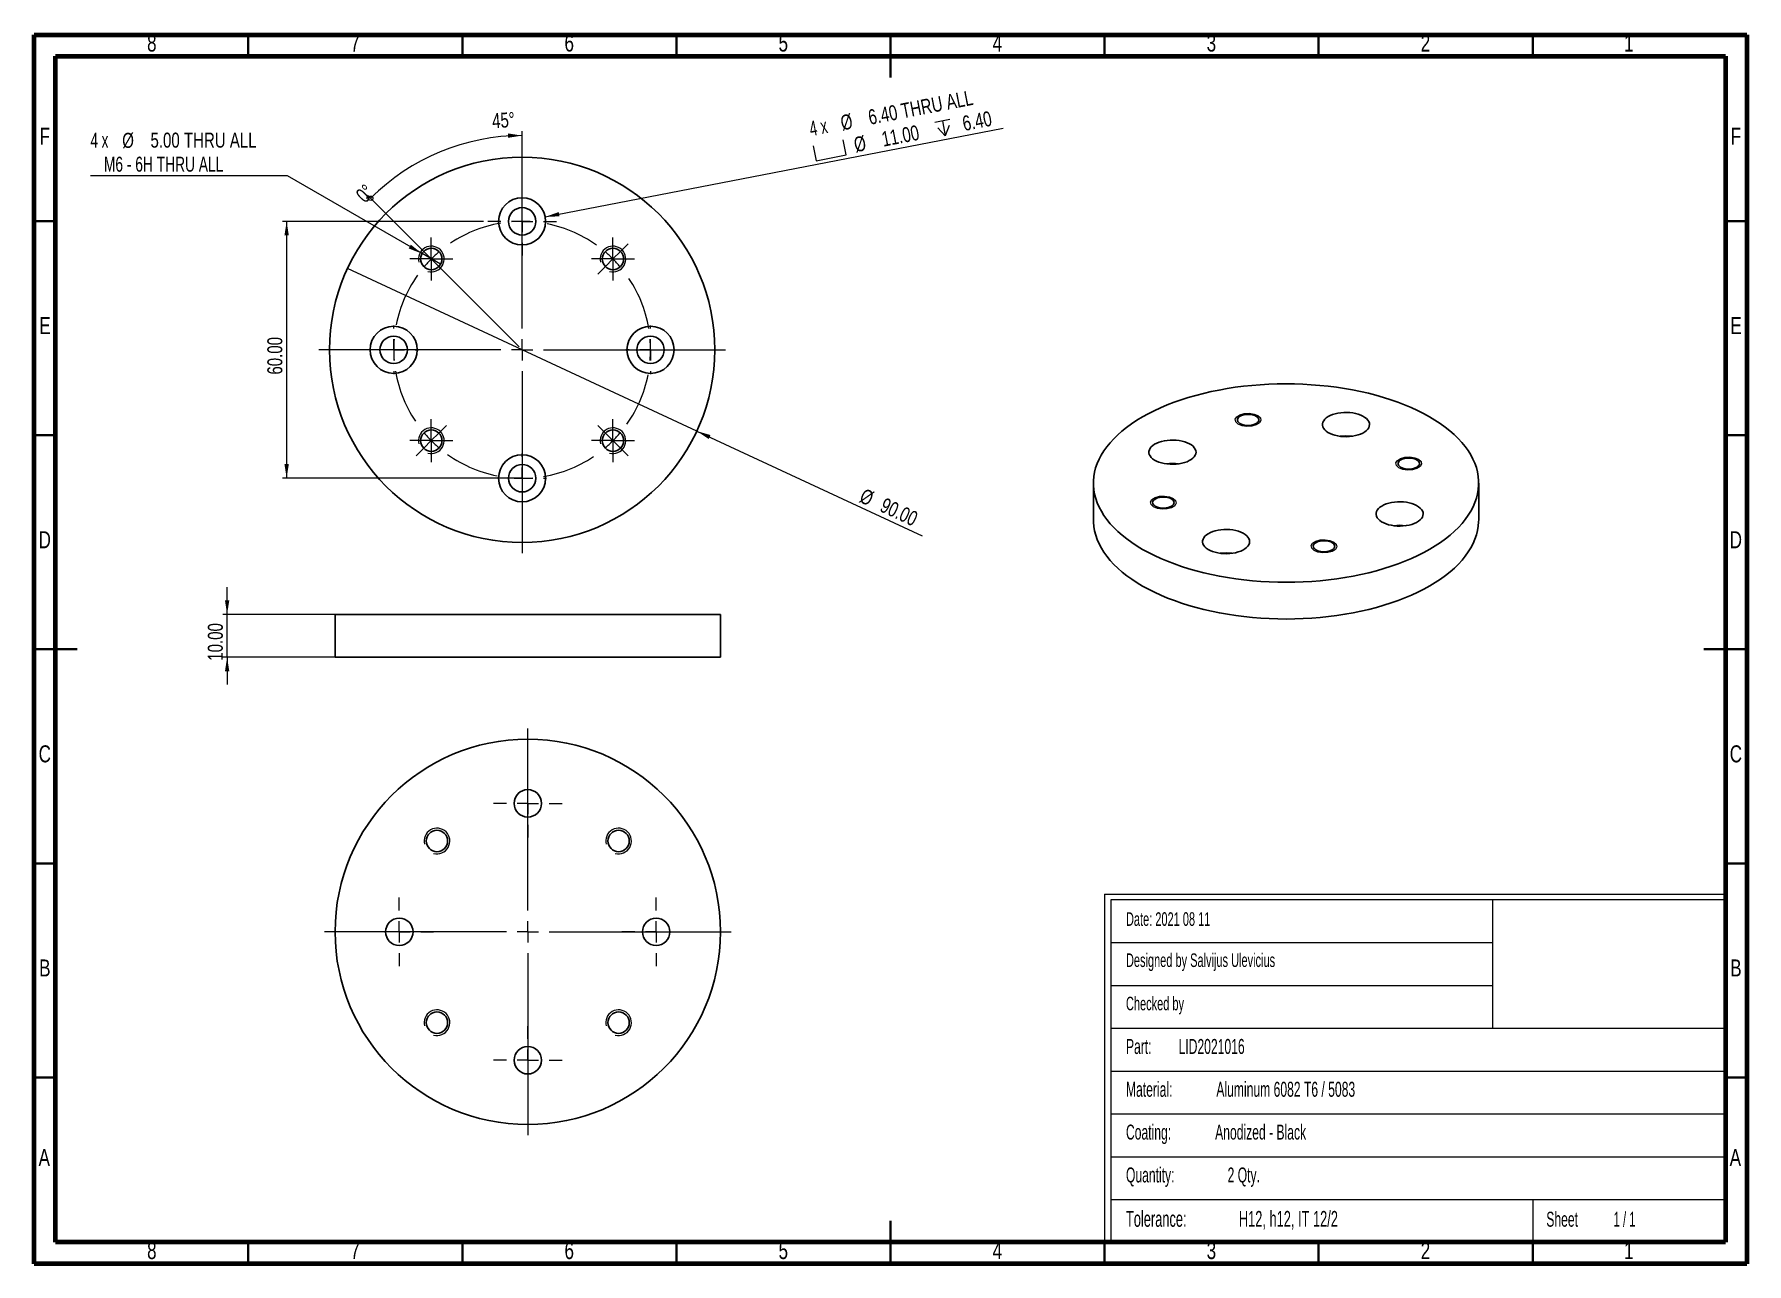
# Model space of a CAD drawing. Header units: millimetres. Extents: x 15 to 415, y 5 to 292.
import ezdxf

# ---------------------------------------------------------------- set-up
doc = ezdxf.new("R2010")
doc.units = ezdxf.units.MM
doc.linetypes.add('CENTERX2', pattern=[20.32, 12.7, -2.54, 2.54, -2.54])
doc.styles.add('SLDTEXTSTYLE0', font='TXT', dxfattribs={"width": 0.605})
doc.styles.add('SLDTEXTSTYLE1', font='TXT', dxfattribs={"width": 0.563})
doc.styles.add('SLDTEXTSTYLE2', font='TXT', dxfattribs={"width": 0.75})
doc.styles.add('SLDTEXTSTYLE3', font='TXT', dxfattribs={"width": 0.666667})
doc.styles.add('SLDTEXTSTYLE4', font='TXT', dxfattribs={"width": 0.6875})
doc.dimstyles.new('SLDDIMSTYLE0', dxfattribs={"dimtxt": 3.5, "dimasz": 3.302, "dimexe": 0, "dimexo": 0.0625, "dimgap": 0.875, "dimtad": 1, "dimrnd": 1e-09, "dimzin": 4, "dimdsep": 46, "dimtxsty": 'SLDTEXTSTYLE2', "dimsah": 1, "dimcen": 0, "dimadec": 0, "dimazin": 1, "dimtfac": 1, "dimtofl": 0, "dimtmove": 0, "dimatfit": 3, "dimfxl": 0, "dimfrac": 2, "dimtolj": 1, "dimtzin": 12, "dimarcsym": 0})
doc.dimstyles.new('SLDDIMSTYLE1', dxfattribs={"dimtxt": 3.5, "dimasz": 3.302, "dimexe": 0, "dimexo": 0.0625, "dimgap": 0.875, "dimtad": 1, "dimrnd": 1e-09, "dimzin": 4, "dimdsep": 46, "dimtxsty": 'SLDTEXTSTYLE2', "dimblk1": 'NONE', "dimsah": 1, "dimcen": 0, "dimadec": 0, "dimazin": 1, "dimtfac": 1, "dimtmove": 0, "dimatfit": 3, "dimldrblk": 'NONE', "dimfxl": 0, "dimfrac": 2, "dimtolj": 1, "dimtzin": 12, "dimarcsym": 0})
doc.dimstyles.new('SLDDIMSTYLE2', dxfattribs={"dimtxt": 3.5, "dimasz": 3.302, "dimexe": 0, "dimexo": 0.0625, "dimgap": 0.875, "dimtad": 1, "dimrnd": 1e-09, "dimzin": 4, "dimdsep": 46, "dimtxsty": 'SLDTEXTSTYLE2', "dimsah": 1, "dimcen": 0.09, "dimadec": 0, "dimazin": 1, "dimtfac": 1, "dimtofl": 0, "dimtmove": 0, "dimatfit": 3, "dimfxl": 0, "dimfrac": 2, "dimtolj": 1, "dimtzin": 12, "dimarcsym": 0})
doc.dimstyles.new('SLDDIMSTYLE3', dxfattribs={"dimtxt": 3.5, "dimasz": 3.302, "dimexe": 0, "dimexo": 0.0625, "dimgap": 0.875, "dimtad": 0, "dimtih": 1, "dimtoh": 1, "dimrnd": 1e-09, "dimzin": 4, "dimdsep": 46, "dimtxsty": 'SLDTEXTSTYLE2', "dimblk1": 'NONE', "dimsah": 1, "dimcen": 0, "dimadec": 0, "dimazin": 1, "dimtfac": 1, "dimtmove": 0, "dimatfit": 3, "dimldrblk": 'NONE', "dimfxl": 0, "dimfrac": 2, "dimtolj": 1, "dimtzin": 12, "dimarcsym": 0})
doc.dimstyles.new('SLDDIMSTYLE4', dxfattribs={"dimtxt": 3.5, "dimasz": 3.302, "dimexe": 0, "dimexo": 0.0625, "dimgap": 0.875, "dimtad": 1, "dimrnd": 1e-09, "dimzin": 4, "dimdsep": 46, "dimtxsty": 'SLDTEXTSTYLE2', "dimsah": 1, "dimcen": 0.09, "dimadec": 0, "dimazin": 1, "dimtfac": 1, "dimtmove": 0, "dimatfit": 0, "dimfxl": 0, "dimfrac": 2, "dimtolj": 1, "dimtzin": 12, "dimarcsym": 0})

# ---------------------------------------------------------------- blocks, each defined once
blk = doc.blocks.new('SW_NOTE_0')
at = {"color": 0, "linetype": 'Continuous', "lineweight": 0, "attachment_point": 1, "style": 'SLDTEXTSTYLE0'}
for s, insert, char_height in [('Tolerance:', (0, 4.77), 3.704), ('H12, h12, IT 12/2', (26.36, 4.77), 3.7042)]:
    blk.add_mtext(s, dxfattribs=dict(at, insert=insert, char_height=char_height))
blk = doc.blocks.new('SW_NOTE_0_1')
at = {"color": 0, "linetype": 'Continuous', "lineweight": 0, "char_height": 3.5, "attachment_point": 1}
for s, insert, style in [('Sheet', (0, 4.51), 'SLDTEXTSTYLE0'), ('1 / 1', (15.72, 4.51), 'SLDTEXTSTYLE1')]:
    blk.add_mtext(s, dxfattribs=dict(at, insert=insert, style=style))
blk = doc.blocks.new('SW_NOTE_0_2')
at = {"color": 0, "linetype": 'Continuous', "lineweight": 0, "char_height": 3.5, "attachment_point": 1, "style": 'SLDTEXTSTYLE0'}
for s, insert in [('Quantity:', (0, 4.51)), ('2 Qty.', (23.74, 4.51))]:
    blk.add_mtext(s, dxfattribs=dict(at, insert=insert))
blk = doc.blocks.new('SW_NOTE_0_3')
at = {"color": 0, "linetype": 'Continuous', "lineweight": 0, "char_height": 3.5, "attachment_point": 1, "style": 'SLDTEXTSTYLE0'}
for s, insert in [('Coating:', (0, 4.51)), ('Anodized - Black', (20.83, 4.51))]:
    blk.add_mtext(s, dxfattribs=dict(at, insert=insert))
blk = doc.blocks.new('SW_NOTE_0_4')
at = {"color": 0, "linetype": 'Continuous', "lineweight": 0, "char_height": 3.5, "attachment_point": 1, "style": 'SLDTEXTSTYLE0'}
for s, insert in [('Material:', (0, 4.51)), ('Aluminum 6082 T6 / 5083', (21.11, 4.51))]:
    blk.add_mtext(s, dxfattribs=dict(at, insert=insert))
blk = doc.blocks.new('SW_NOTE_0_5')
at = {"color": 0, "linetype": 'Continuous', "lineweight": 0, "char_height": 3.5, "attachment_point": 1, "style": 'SLDTEXTSTYLE0'}
for s, insert in [('Part:', (0, 4.51)), ('LID2021016', (12.29, 4.51))]:
    blk.add_mtext(s, dxfattribs=dict(at, insert=insert))
blk = doc.blocks.new('_Origin')
at = {"color": 0, "linetype": 'ByBlock', "lineweight": -2}
blk.add_line((0, 0), (-1, 0), dxfattribs=at)
blk.add_circle((0, 0), 0.5, dxfattribs=at)
blk = doc.blocks.new('SW_ANGORDINATE_DIMENSION_0')
at = {"color": 0, "linetype": 'Continuous', "lineweight": 0}
blk.add_line((35.26, -32.66), (-0.13, 2.73), dxfattribs=at)
at = {"color": 0, "linetype": 'Continuous', "lineweight": 18, "xscale": 1.016, "yscale": 1.016}
blk.add_blockref('_Origin', (0.59, 2.01), dxfattribs=at)
at = {"color": 0, "linetype": 'Continuous', "lineweight": 18, "insert": (-3.19, 3.19), "char_height": 3.5, "attachment_point": 1, "rotation": 45, "style": 'SLDTEXTSTYLE2'}
blk.add_mtext('0°', dxfattribs=at)
blk = doc.blocks.new('SW_ANGORDINATE_DIMENSION_1')
at = {"color": 0, "linetype": 'Continuous', "lineweight": 0}
blk.add_line((6.84, -19.7), (6.84, 0.34), dxfattribs=at)
at = {"color": 0, "linetype": 'Continuous', "lineweight": 18}
blk.add_arc((6.84, -50.7), 50.03, 90, 135, dxfattribs=at)
blk.add_solid([(6.84, -0.68), (3.54, -0.17), (3.54, -1.19)], dxfattribs=at)
at = {"color": 0, "linetype": 'Continuous', "lineweight": 18, "insert": (-0.29, 4.5), "char_height": 3.5, "attachment_point": 1, "rotation": 3.7415, "style": 'SLDTEXTSTYLE2'}
blk.add_mtext('45°', dxfattribs=at)
blk = doc.blocks.new('SW_SYMBOL_HOLE_SPOT')
at = {"color": 0, "linetype": 'Continuous', "lineweight": 18}
for p, q in [((0, 875), (0, 75)), ((0, 75), (1600, 75)), ((1600, 75), (1600, 875))]:
    blk.add_line(p, q, dxfattribs=at)
blk = doc.blocks.new('SW_SYMBOL_HOLE_DEPTH')
at = {"color": 0, "linetype": 'Continuous', "lineweight": 18}
for p, q in [((0, 875), (800, 875)), ((100, 555), (400, 75)), ((400, 875), (400, 75)), ((700, 555), (400, 75))]:
    blk.add_line(p, q, dxfattribs=at)
blk = doc.blocks.new('_D')
at = {"color": 7, "linetype": 'Continuous', "lineweight": 0}
blk.add_line((134.35, 249.47), (241.34, 270.21), dxfattribs=at)
at = {"color": 7, "linetype": 'Continuous', "lineweight": 18}
blk.add_solid([(134.35, 249.47), (137.69, 249.6), (137.5, 250.6)], dxfattribs=at)
at = {"color": 7, "linetype": 'Continuous', "lineweight": 18, "xscale": 0.004470703125, "yscale": 0.004470703125, "zscale": 0.004470703125, "rotation": 10.97056870725581}
for name, p in [('SW_SYMBOL_HOLE_DEPTH', (226.11, 267.75)), ('SW_SYMBOL_HOLE_SPOT', (197.69, 262.24))]:
    blk.add_blockref(name, p, dxfattribs=at)
at = {"color": 7, "linetype": 'Continuous', "lineweight": 18, "char_height": 3.5, "attachment_point": 1, "rotation": 10.9706}
for s, insert, style in [('6.40 THRU ALL', (209.52, 274.4), 'SLDTEXTSTYLE2'), ('%%c', (203.06, 273.09), 'SLDTEXTSTYLE2'), ('6.40', (231.53, 272.95), 'SLDTEXTSTYLE2'), ('4 x', (195.77, 271.73), 'SLDTEXTSTYLE3'), ('%%c', (206.19, 267.99), 'SLDTEXTSTYLE2'), ('11.00', (212.66, 269.29), 'SLDTEXTSTYLE2')]:
    blk.add_mtext(s, dxfattribs=dict(at, insert=insert, style=style))
blk = doc.blocks.new('_D_1')
at = {"color": 7, "linetype": 'Continuous', "lineweight": 0}
for q in [(88.15, 237.41), (222.38, 174.97)]:
    blk.add_line((169.75, 199.45), q, dxfattribs=at)
at = {"color": 7, "linetype": 'Continuous', "lineweight": 18}
blk.add_solid([(169.75, 199.45), (172.53, 197.59), (172.96, 198.52)], dxfattribs=at)
at = {"color": 7, "linetype": 'Continuous', "lineweight": 18, "char_height": 3.5, "attachment_point": 1, "rotation": 335.0525, "style": 'SLDTEXTSTYLE2'}
for s, insert in [('%%c', (208.95, 186.19)), ('90.00', (213.76, 184.01))]:
    blk.add_mtext(s, dxfattribs=dict(at, insert=insert))
blk = doc.blocks.new('_None')
blk = doc.blocks.new('_D_2')
at = {"color": 7, "linetype": 'Continuous', "lineweight": 0}
for p, q in [((119.95, 248.43), (72.95, 248.43)), ((73.95, 248.43), (73.95, 188.43)), ((127.95, 188.43), (72.95, 188.43))]:
    blk.add_line(p, q, dxfattribs=at)
at = {"color": 7, "linetype": 'Continuous', "lineweight": 18}
for points in [[(73.95, 248.43), (73.44, 245.13), (74.46, 245.13)], [(73.95, 188.43), (74.46, 191.73), (73.44, 191.73)]]:
    blk.add_solid(points, dxfattribs=at)
at = {"color": 7, "linetype": 'Continuous', "lineweight": 18, "insert": (69.44, 212.64), "char_height": 3.5, "attachment_point": 1, "rotation": 90, "style": 'SLDTEXTSTYLE2'}
blk.add_mtext('60.00', dxfattribs=at)
blk = doc.blocks.new('_D_3')
at = {"color": 7, "linetype": 'Continuous', "lineweight": 0}
for p, q in [((74.18, 259.02), (28.14, 259.02)), ((105.57, 240.89), (74.18, 259.02)), ((109.9, 238.39), (105.57, 240.89))]:
    blk.add_line(p, q, dxfattribs=at)
at = {"color": 7, "linetype": 'Continuous', "lineweight": 18}
blk.add_solid([(105.57, 240.89), (102.97, 242.98), (102.46, 242.1)], dxfattribs=at)
at = {"color": 7, "linetype": 'Continuous', "lineweight": 18, "char_height": 3.5, "attachment_point": 1}
for s, insert, style in [('4 x', (28.14, 269.14), 'SLDTEXTSTYLE3'), ('%%c', (35.55, 269.09), 'SLDTEXTSTYLE2'), ('5.00 THRU ALL', (42.15, 269.14), 'SLDTEXTSTYLE2'), ('M6 - 6H THRU ALL', (31.27, 263.53), 'SLDTEXTSTYLE4')]:
    blk.add_mtext(s, dxfattribs=dict(at, insert=insert, style=style))
blk = doc.blocks.new('SW_CENTERMARKSYMBOL_0')
at = {"color": 0, "linetype": 'Continuous', "lineweight": 18}
for p, q in [((30, 35), (30, 35.8)), ((30, 30), (30, 32.5)), ((30, 30), (30, 27.5)), ((7.02, 22.98), (5.25, 24.75)), ((30, 25), (30, 24.2)), ((52.98, 22.98), (54.75, 24.75)), ((8.79, 21.21), (7.02, 22.98)), ((8.79, 21.21), (10.55, 19.45)), ((51.21, 21.21), (49.45, 19.45)), ((51.21, 21.21), (52.98, 22.98)), ((10.55, 19.45), (12.32, 17.68)), ((49.45, 19.45), (47.68, 17.68)), ((-5, 0), (-5.8, 0)), ((0, 0), (-2.5, 0)), ((0, 0), (2.5, 0)), ((5, 0), (5.8, 0)), ((55, 0), (54.2, 0)), ((60, 0), (57.5, 0)), ((60, 0), (62.5, 0)), ((65, 0), (65.8, 0)), ((8.79, -21.21), (10.55, -19.45)), ((10.55, -19.45), (12.32, -17.68)), ((49.45, -19.45), (47.68, -17.68)), ((51.21, -21.21), (49.45, -19.45)), ((7.02, -22.98), (5.25, -24.75)), ((8.79, -21.21), (7.02, -22.98)), ((51.21, -21.21), (52.98, -22.98)), ((52.98, -22.98), (54.75, -24.75)), ((30, -25), (30, -24.2)), ((30, -30), (30, -27.5)), ((30, -30), (30, -32.5)), ((30, -35), (30, -35.8))]:
    blk.add_line(p, q, dxfattribs=at)
at = {"color": 0, "linetype": 'CENTERX2', "lineweight": 0}
for start, end in [(99.5493, 125.4507), (54.5493, 80.4507), (144.5493, 170.4507), (9.5493, 35.4507), (189.5493, 215.4507), (324.5493, 350.4507), (234.5493, 260.4507), (279.5493, 305.4507)]:
    blk.add_arc((30, 0), 30, start, end, dxfattribs=at)
at = {"color": 0, "linetype": 'Continuous', "lineweight": 0}
for start, end in [(90, 94.7746), (85.2254, 90), (135, 139.7746), (130.2254, 135), (45, 49.7746), (40.2254, 45), (175.2254, 180), (0, 4.7746), (355.2254, 0), (180, 184.7746), (220.2254, 225), (315, 319.7746), (225, 229.7746), (310.2254, 315), (265.2254, 270), (270, 274.7746)]:
    blk.add_arc((30, 0), 30, start, end, dxfattribs=at)
blk = doc.blocks.new('SW_CENTERMARKSYMBOL_1')
at = {"color": 0, "linetype": 'Continuous', "lineweight": 18}
for p, q in [((0, 5), (0, 8)), ((-5, 0), (-8, 0)), ((0, 0), (-2.5, 0)), ((0, 0), (0, 2.5)), ((0, 0), (0, -2.5)), ((0, 0), (2.5, 0)), ((5, 0), (8, 0)), ((0, -5), (0, -8))]:
    blk.add_line(p, q, dxfattribs=at)
blk = doc.blocks.new('SW_CENTERMARKSYMBOL_2')
at = {"color": 0, "linetype": 'Continuous', "lineweight": 18}
for p, q in [((0, 5), (0, 8)), ((-5, 0), (-8, 0)), ((0, 0), (-2.5, 0)), ((0, 0), (0, 2.5)), ((0, 0), (0, -2.5)), ((0, 0), (2.5, 0)), ((5, 0), (8, 0)), ((0, -5), (0, -8))]:
    blk.add_line(p, q, dxfattribs=at)
blk = doc.blocks.new('SW_CENTERMARKSYMBOL_3')
at = {"color": 0, "linetype": 'Continuous', "lineweight": 18}
for p, q in [((0, 5), (0, 5.7)), ((-5, 0), (-5.7, 0)), ((0, 0), (-2.5, 0)), ((0, 0), (0, 2.5)), ((0, 0), (0, -2.5)), ((0, 0), (2.5, 0)), ((5, 0), (5.7, 0)), ((0, -5), (0, -5.7))]:
    blk.add_line(p, q, dxfattribs=at)
blk = doc.blocks.new('SW_CENTERMARKSYMBOL_4')
at = {"color": 0, "linetype": 'Continuous', "lineweight": 18}
for p, q in [((0, 2.5), (0, 5)), ((-2.5, 0), (-5, 0)), ((0, 0), (-2.5, 0)), ((0, 0), (0, 2.5)), ((0, 0), (0, -2.5)), ((0, 0), (2.5, 0)), ((2.5, 0), (5, 0)), ((0, -2.5), (0, -5))]:
    blk.add_line(p, q, dxfattribs=at)
blk = doc.blocks.new('SW_CENTERMARKSYMBOL_5')
at = {"color": 0, "linetype": 'Continuous', "lineweight": 18}
for p, q in [((0, 5), (0, 5.7)), ((-5, 0), (-5.7, 0)), ((0, 0), (-2.5, 0)), ((0, 0), (0, 2.5)), ((0, 0), (0, -2.5)), ((0, 0), (2.5, 0)), ((5, 0), (5.7, 0)), ((0, -5), (0, -5.7))]:
    blk.add_line(p, q, dxfattribs=at)
blk = doc.blocks.new('SW_CENTERMARKSYMBOL_6')
at = {"color": 0, "linetype": 'Continuous', "lineweight": 18}
for p, q in [((0, 5), (0, 5.7)), ((-5, 0), (-5.7, 0)), ((0, 0), (-2.5, 0)), ((0, 0), (0, 2.5)), ((0, 0), (0, -2.5)), ((0, 0), (2.5, 0)), ((5, 0), (5.7, 0)), ((0, -5), (0, -5.7))]:
    blk.add_line(p, q, dxfattribs=at)
blk = doc.blocks.new('SW_CENTERMARKSYMBOL_7')
at = {"color": 0, "linetype": 'Continuous', "lineweight": 18}
for p, q in [((0, 2.5), (0, 5)), ((-2.5, 0), (-5, 0)), ((0, 0), (-2.5, 0)), ((0, 0), (0, 2.5)), ((0, 0), (0, -2.5)), ((0, 0), (2.5, 0)), ((2.5, 0), (5, 0)), ((0, -2.5), (0, -5))]:
    blk.add_line(p, q, dxfattribs=at)
blk = doc.blocks.new('SW_CENTERMARKSYMBOL_8')
at = {"color": 0, "linetype": 'Continuous', "lineweight": 18}
for p, q in [((0, 2.5), (0, 5)), ((-2.5, 0), (-5, 0)), ((0, 0), (-2.5, 0)), ((0, 0), (0, 2.5)), ((0, 0), (0, -2.5)), ((0, 0), (2.5, 0)), ((2.5, 0), (5, 0)), ((0, -2.5), (0, -5))]:
    blk.add_line(p, q, dxfattribs=at)
blk = doc.blocks.new('SW_CENTERMARKSYMBOL_9')
at = {"color": 0, "linetype": 'Continuous', "lineweight": 18}
for p, q in [((0, 5), (0, 5.7)), ((-5, 0), (-5.7, 0)), ((0, 0), (-2.5, 0)), ((0, 0), (0, 2.5)), ((0, 0), (0, -2.5)), ((0, 0), (2.5, 0)), ((5, 0), (5.7, 0)), ((0, -5), (0, -5.7))]:
    blk.add_line(p, q, dxfattribs=at)
blk = doc.blocks.new('SW_CENTERMARKSYMBOL_10')
at = {"color": 0, "linetype": 'Continuous', "lineweight": 18}
for p, q in [((0, 2.5), (0, 5)), ((-2.5, 0), (-5, 0)), ((0, 0), (-2.5, 0)), ((0, 0), (0, 2.5)), ((0, 0), (0, -2.5)), ((0, 0), (2.5, 0)), ((2.5, 0), (5, 0)), ((0, -2.5), (0, -5))]:
    blk.add_line(p, q, dxfattribs=at)
blk = doc.blocks.new('SW_CENTERMARKSYMBOL_11')
at = {"color": 0, "linetype": 'Continuous', "lineweight": 18}
for p, q in [((0, 5), (0, 47.5)), ((-5, 0), (-47.5, 0)), ((0, 0), (-2.5, 0)), ((0, 0), (0, 2.5)), ((0, 0), (0, -2.5)), ((0, 0), (2.5, 0)), ((5, 0), (47.5, 0)), ((0, -5), (0, -47.5))]:
    blk.add_line(p, q, dxfattribs=at)
blk = doc.blocks.new('_D_4')
at = {"color": 7, "linetype": 'Continuous', "lineweight": 0}
for p, q in [((60.05, 156.64), (60.05, 162.99)), ((174.27, 156.64), (59.05, 156.64)), ((60.05, 146.64), (60.05, 156.64)), ((174.27, 146.64), (59.05, 146.64)), ((60.05, 146.64), (60.05, 140.29))]:
    blk.add_line(p, q, dxfattribs=at)
at = {"color": 7, "linetype": 'Continuous', "lineweight": 18}
for points in [[(60.05, 156.64), (60.56, 159.94), (59.54, 159.94)], [(60.05, 146.64), (59.54, 143.34), (60.56, 143.34)]]:
    blk.add_solid(points, dxfattribs=at)
at = {"color": 7, "linetype": 'Continuous', "lineweight": 18, "insert": (55.54, 145.82), "char_height": 3.5, "attachment_point": 1, "rotation": 90, "style": 'SLDTEXTSTYLE2'}
blk.add_mtext('10.00', dxfattribs=at)
blk = doc.blocks.new('SW_CENTERMARKSYMBOL_12')
at = {"color": 0, "linetype": 'Continuous', "lineweight": 18}
for p, q in [((0, 5), (0, 47.5)), ((-5, 0), (-47.5, 0)), ((0, 0), (-2.5, 0)), ((0, 0), (0, 2.5)), ((0, 0), (0, -2.5)), ((0, 0), (2.5, 0)), ((5, 0), (47.5, 0)), ((0, -5), (0, -47.5))]:
    blk.add_line(p, q, dxfattribs=at)
blk = doc.blocks.new('SW_CENTERMARKSYMBOL_13')
at = {"color": 0, "linetype": 'Continuous', "lineweight": 18}
for p, q in [((0, 5), (0, 8)), ((-5, 0), (-8, 0)), ((0, 0), (-2.5, 0)), ((0, 0), (0, 2.5)), ((0, 0), (0, -2.5)), ((0, 0), (2.5, 0)), ((5, 0), (8, 0)), ((0, -5), (0, -8))]:
    blk.add_line(p, q, dxfattribs=at)
blk = doc.blocks.new('SW_CENTERMARKSYMBOL_14')
at = {"color": 0, "linetype": 'Continuous', "lineweight": 18}
for p, q in [((0, 5), (0, 8)), ((-5, 0), (-8, 0)), ((0, 0), (-2.5, 0)), ((0, 0), (0, 2.5)), ((0, 0), (0, -2.5)), ((0, 0), (2.5, 0)), ((5, 0), (8, 0)), ((0, -5), (0, -8))]:
    blk.add_line(p, q, dxfattribs=at)
blk = doc.blocks.new('SW_CENTERMARKSYMBOL_15')
at = {"color": 0, "linetype": 'Continuous', "lineweight": 18}
for p, q in [((0, 5), (0, 8)), ((-5, 0), (-8, 0)), ((0, 0), (-2.5, 0)), ((0, 0), (0, 2.5)), ((0, 0), (0, -2.5)), ((0, 0), (2.5, 0)), ((5, 0), (8, 0)), ((0, -5), (0, -8))]:
    blk.add_line(p, q, dxfattribs=at)
blk = doc.blocks.new('SW_CENTERMARKSYMBOL_16')
at = {"color": 0, "linetype": 'Continuous', "lineweight": 18}
for p, q in [((0, 5), (0, 8)), ((-5, 0), (-8, 0)), ((0, 0), (-2.5, 0)), ((0, 0), (0, 2.5)), ((0, 0), (0, -2.5)), ((0, 0), (2.5, 0)), ((5, 0), (8, 0)), ((0, -5), (0, -8))]:
    blk.add_line(p, q, dxfattribs=at)

msp = doc.modelspace()

# ---------------------------------------------------------------- linework, layer by layer
at = {"color": 7, "linetype": 'Continuous', "lineweight": 70}
for p, q in [((15, 5), (15, 292)), ((15, 292), (415, 292)), ((415, 292), (415, 5)), ((20, 10), (20, 287)), ((20, 287), (410, 287)), ((410, 287), (410, 10)), ((410, 10), (20, 10)), ((415, 5), (15, 5))]:
    msp.add_line(p, q, dxfattribs=at)
at = {"color": 7, "linetype": 'Continuous', "lineweight": 35}
for p, q in [((65, 287), (65, 292)), ((115, 287), (115, 292)), ((165, 287), (165, 292)), ((215, 292.001), (215, 281.999)), ((215, 287), (215, 292)), ((265, 287), (265, 292)), ((315, 287), (315, 292)), ((365, 287), (365, 292)), ((20, 248.5), (15, 248.5)), ((410, 248.5), (415, 248.5)), ((20, 198.5), (15, 198.5)), ((410, 198.5), (415, 198.5)), ((14.999, 148.5), (25.001, 148.5)), ((20, 148.5), (15, 148.5)), ((415.001, 148.5), (404.999, 148.5)), ((410, 148.5), (415, 148.5)), ((20, 98.5), (15, 98.5)), ((410, 98.5), (415, 98.5)), ((20, 48.5), (15, 48.5)), ((410, 48.5), (415, 48.5)), ((215, 4.999), (215, 15.001)), ((65, 10), (65, 5)), ((115, 10), (115, 5)), ((165, 10), (165, 5)), ((215, 10), (215, 5)), ((265, 10), (265, 5)), ((315, 10), (315, 5)), ((365, 10), (365, 5))]:
    msp.add_line(p, q, dxfattribs=at)
at = {"color": 7, "linetype": 'Continuous', "lineweight": 25}
for p, q in [((262.391, 187.31), (262.391, 178.738)), ((352.391, 178.738), (352.391, 187.31)), ((85.271, 156.637), (85.271, 146.637)), ((85.271, 156.637), (130.271, 156.637)), ((130.271, 156.637), (175.271, 156.637)), ((175.271, 146.637), (175.271, 156.637)), ((85.271, 146.637), (130.271, 146.637)), ((130.271, 146.637), (175.271, 146.637))]:
    msp.add_line(p, q, dxfattribs=at)
at = {"color": 7, "linetype": 'Continuous', "lineweight": 18}
for p, q in [((265, 91.31), (265, 9.81)), ((265, 91.31), (410, 91.31)), ((410, 90), (266.5, 90)), ((266.5, 90), (266.5, 10)), ((355.602, 90), (355.602, 60)), ((266.5, 80), (355.602, 80)), ((266.5, 70), (355.602, 70)), ((266.5, 60), (410, 60)), ((266.5, 60), (410, 60)), ((266.5, 50), (410, 50)), ((266.5, 40), (410, 40)), ((266.5, 30), (410, 30)), ((266.5, 20), (410, 20)), ((365, 20), (365, 10))]:
    msp.add_line(p, q, dxfattribs=at)
at = {"color": 7, "linetype": 'Continuous', "lineweight": 25, "flags": 128}
for points in [[(286.39, 166.812), (288.171, 166.354), (289.99, 165.936), (291.842, 165.561), (293.726, 165.228), (295.635, 164.938), (297.568, 164.692), (299.52, 164.491), (301.488, 164.334), (303.467, 164.222), (305.454, 164.155), (307.444, 164.133), (309.435, 164.157), (311.421, 164.226), (313.4, 164.341), (315.367, 164.5), (317.318, 164.704), (319.25, 164.953), (321.158, 165.245), (323.04, 165.58), (324.891, 165.958), (326.707, 166.377), (328.486, 166.838), (330.224, 167.338), (331.917, 167.878), (333.562, 168.456), (335.155, 169.07), (336.695, 169.721), (338.177, 170.406), (339.598, 171.123), (340.957, 171.873), (342.25, 172.653), (343.475, 173.461), (344.629, 174.297), (345.71, 175.158), (346.716, 176.043), (347.645, 176.95), (348.496, 177.877), (349.265, 178.823), (349.953, 179.785), (350.558, 180.762), (351.078, 181.752), (351.513, 182.752), (351.861, 183.762), (352.122, 184.779), (352.296, 185.8), (352.382, 186.825), (352.379, 187.85), (352.289, 188.874), (352.111, 189.896), (351.845, 190.912), (351.492, 191.921), (351.053, 192.921), (350.528, 193.911), (349.919, 194.887), (349.227, 195.848), (348.452, 196.793), (347.598, 197.719), (346.664, 198.625), (345.654, 199.509), (344.569, 200.368), (343.411, 201.203), (342.183, 202.01), (340.886, 202.788), (339.524, 203.536), (338.099, 204.252), (336.614, 204.935), (335.072, 205.583), (333.476, 206.196), (331.828, 206.772), (330.133, 207.309), (328.393, 207.808), (326.612, 208.266), (324.793, 208.684), (322.94, 209.059), (321.057, 209.392), (319.147, 209.682), (317.215, 209.928), (315.262, 210.129), (313.295, 210.286), (311.316, 210.398), (309.329, 210.465), (307.339, 210.487), (305.348, 210.463), (303.362, 210.394), (301.383, 210.279), (299.416, 210.12), (297.465, 209.916), (295.533, 209.668), (293.625, 209.376), (291.743, 209.04), (289.892, 208.663), (288.076, 208.243), (286.297, 207.783), (284.559, 207.282), (282.866, 206.742), (281.221, 206.164), (279.628, 205.55), (278.088, 204.899), (276.606, 204.215), (275.185, 203.497), (273.826, 202.747), (272.533, 201.967), (271.308, 201.159), (270.154, 200.323), (269.073, 199.462), (268.067, 198.577), (267.138, 197.67), (266.287, 196.743), (265.517, 195.798), (264.83, 194.835), (264.225, 193.858), (263.705, 192.868), (263.27, 191.868), (262.922, 190.858), (262.661, 189.842), (262.487, 188.82), (262.401, 187.796), (262.404, 186.77), (262.494, 185.746), (262.672, 184.724), (262.938, 183.708), (263.291, 182.699), (263.73, 181.699), (264.255, 180.71), (264.864, 179.733), (265.556, 178.772), (266.331, 177.827), (267.185, 176.901), (268.118, 175.995), (269.129, 175.112), (270.214, 174.252), (271.372, 173.418), (272.6, 172.611), (273.897, 171.832), (275.259, 171.084), (276.684, 170.368), (278.169, 169.685), (279.711, 169.037), (281.307, 168.424), (282.955, 167.848), (284.65, 167.311), (286.39, 166.812)], [(297.363, 200.933), (297.803, 200.84), (298.269, 200.791), (298.744, 200.789), (299.212, 200.833), (299.655, 200.922), (300.057, 201.052), (300.404, 201.219), (300.683, 201.417), (300.885, 201.639), (301.001, 201.876), (301.028, 202.121), (300.965, 202.363), (300.814, 202.595), (300.58, 202.809), (300.273, 202.995), (299.902, 203.148), (299.482, 203.263), (299.027, 203.334), (298.554, 203.359), (298.081, 203.338), (297.623, 203.272), (297.199, 203.162), (296.822, 203.012), (296.508, 202.829), (296.266, 202.618), (296.106, 202.387), (296.034, 202.145), (296.052, 201.901), (296.16, 201.662), (296.353, 201.439), (296.625, 201.238), (296.966, 201.067), (297.363, 200.933)], [(318.825, 198.47), (319.469, 198.322), (320.143, 198.217), (320.839, 198.157), (321.543, 198.144), (322.245, 198.177), (322.932, 198.256), (323.595, 198.38), (324.221, 198.546), (324.801, 198.752), (325.325, 198.995), (325.785, 199.27), (326.172, 199.574), (326.481, 199.9), (326.706, 200.244), (326.844, 200.6), (326.892, 200.962), (326.85, 201.324), (326.719, 201.681), (326.5, 202.026), (326.197, 202.354), (325.815, 202.659), (325.361, 202.936), (324.842, 203.182), (324.266, 203.391), (323.642, 203.56), (322.982, 203.687), (322.296, 203.77), (321.594, 203.806), (320.89, 203.796), (320.194, 203.74), (319.517, 203.638), (318.871, 203.493), (318.267, 203.306), (317.714, 203.081), (317.221, 202.822), (316.797, 202.532), (316.448, 202.216), (316.181, 201.881), (315.999, 201.53), (315.905, 201.17), (315.902, 200.807), (315.989, 200.447), (316.164, 200.095), (316.426, 199.758), (316.769, 199.441), (317.188, 199.149), (317.676, 198.887), (318.225, 198.66), (318.825, 198.47)], [(278.292, 192.016), (278.935, 191.867), (279.61, 191.762), (280.305, 191.703), (281.009, 191.689), (281.711, 191.723), (282.399, 191.802), (283.062, 191.925), (283.688, 192.092), (284.268, 192.298), (284.792, 192.541), (285.251, 192.816), (285.638, 193.119), (285.947, 193.446), (286.172, 193.79), (286.31, 194.146), (286.359, 194.508), (286.317, 194.87), (286.186, 195.227), (285.967, 195.572), (285.664, 195.9), (285.282, 196.205), (284.828, 196.482), (284.308, 196.727), (283.732, 196.937), (283.109, 197.106), (282.449, 197.233), (281.762, 197.315), (281.061, 197.352), (280.356, 197.342), (279.66, 197.286), (278.984, 197.184), (278.338, 197.039), (277.733, 196.852), (277.18, 196.627), (276.688, 196.367), (276.264, 196.078), (275.915, 195.762), (275.647, 195.426), (275.465, 195.076), (275.372, 194.716), (275.369, 194.353), (275.455, 193.993), (275.631, 193.641), (275.892, 193.304), (276.235, 192.987), (276.654, 192.695), (277.142, 192.433), (277.691, 192.205), (278.292, 192.016)], [(334.886, 190.735), (335.326, 190.642), (335.792, 190.593), (336.267, 190.591), (336.734, 190.635), (337.177, 190.724), (337.579, 190.854), (337.927, 191.021), (338.206, 191.22), (338.407, 191.441), (338.524, 191.679), (338.551, 191.923), (338.488, 192.166), (338.337, 192.398), (338.103, 192.611), (337.795, 192.797), (337.425, 192.95), (337.004, 193.065), (336.549, 193.136), (336.077, 193.161), (335.603, 193.141), (335.146, 193.074), (334.721, 192.964), (334.345, 192.814), (334.03, 192.631), (333.789, 192.42), (333.629, 192.189), (333.557, 191.947), (333.575, 191.703), (333.683, 191.464), (333.876, 191.241), (334.148, 191.04), (334.489, 190.869), (334.886, 190.735)], [(277.563, 181.607), (278.003, 181.514), (278.469, 181.466), (278.944, 181.463), (279.411, 181.507), (279.854, 181.596), (280.257, 181.727), (280.604, 181.894), (280.883, 182.092), (281.085, 182.313), (281.201, 182.551), (281.228, 182.795), (281.165, 183.038), (281.014, 183.27), (280.78, 183.483), (280.472, 183.67), (280.102, 183.823), (279.681, 183.937), (279.227, 184.008), (278.754, 184.034), (278.28, 184.013), (277.823, 183.946), (277.399, 183.836), (277.022, 183.687), (276.708, 183.503), (276.466, 183.292), (276.306, 183.062), (276.234, 182.82), (276.252, 182.575), (276.36, 182.337), (276.553, 182.113), (276.825, 181.912), (277.166, 181.742), (277.563, 181.607)], [(331.357, 177.594), (332, 177.445), (332.675, 177.34), (333.37, 177.281), (334.074, 177.267), (334.776, 177.301), (335.464, 177.38), (336.127, 177.503), (336.753, 177.67), (337.333, 177.876), (337.857, 178.119), (338.316, 178.394), (338.704, 178.697), (339.012, 179.024), (339.238, 179.368), (339.375, 179.724), (339.424, 180.086), (339.382, 180.448), (339.251, 180.805), (339.032, 181.15), (338.729, 181.478), (338.347, 181.783), (337.893, 182.06), (337.373, 182.305), (336.797, 182.515), (336.174, 182.684), (335.514, 182.811), (334.827, 182.893), (334.126, 182.93), (333.422, 182.92), (332.725, 182.864), (332.049, 182.762), (331.403, 182.617), (330.799, 182.43), (330.246, 182.205), (329.753, 181.945), (329.329, 181.656), (328.98, 181.34), (328.712, 181.004), (328.53, 180.654), (328.437, 180.294), (328.434, 179.931), (328.521, 179.571), (328.696, 179.219), (328.958, 178.882), (329.3, 178.565), (329.719, 178.273), (330.207, 178.011), (330.756, 177.783), (331.357, 177.594)], [(262.391, 178.738), (262.404, 178.198), (262.494, 177.174), (262.672, 176.153), (262.938, 175.137), (263.291, 174.127), (263.73, 173.127), (264.255, 172.138), (264.864, 171.162), (265.556, 170.2), (266.331, 169.256), (267.185, 168.329), (268.118, 167.424), (269.129, 166.54), (270.214, 165.68), (271.372, 164.846), (272.6, 164.039), (273.897, 163.261), (275.259, 162.513), (276.684, 161.797), (278.169, 161.114), (279.711, 160.465), (281.307, 159.852), (282.955, 159.277), (284.65, 158.739), (286.39, 158.24)], [(286.39, 158.24), (288.171, 157.782), (289.99, 157.365), (291.842, 156.989), (293.726, 156.656), (295.635, 156.367), (297.568, 156.121), (299.52, 155.919), (301.488, 155.762), (303.467, 155.65), (305.454, 155.583), (307.444, 155.562), (309.435, 155.586), (311.421, 155.655), (313.4, 155.769), (315.367, 155.929), (317.318, 156.133), (319.25, 156.381), (321.158, 156.673), (323.04, 157.008), (324.891, 157.386), (326.707, 157.805), (328.486, 158.266), (330.224, 158.767), (331.917, 159.306), (333.562, 159.884), (335.155, 160.499), (336.695, 161.149), (338.177, 161.834), (339.598, 162.552), (340.957, 163.301), (342.25, 164.081), (343.475, 164.89), (344.629, 165.725), (345.71, 166.586), (346.716, 167.471), (347.645, 168.378), (348.496, 169.305), (349.265, 170.251), (349.953, 171.213), (350.558, 172.19), (351.078, 173.18), (351.513, 174.181), (351.861, 175.19), (352.122, 176.207), (352.296, 177.228), (352.382, 178.253), (352.391, 178.738)], [(290.824, 171.14), (291.467, 170.991), (292.142, 170.886), (292.837, 170.826), (293.541, 170.813), (294.243, 170.846), (294.931, 170.925), (295.593, 171.049), (296.22, 171.216), (296.8, 171.422), (297.324, 171.665), (297.783, 171.94), (298.17, 172.243), (298.479, 172.569), (298.704, 172.913), (298.842, 173.269), (298.891, 173.632), (298.849, 173.994), (298.717, 174.35), (298.498, 174.695), (298.195, 175.023), (297.814, 175.328), (297.359, 175.606), (296.84, 175.851), (296.264, 176.06), (295.64, 176.23), (294.98, 176.357), (294.294, 176.439), (293.593, 176.476), (292.888, 176.466), (292.192, 176.409), (291.515, 176.308), (290.87, 176.162), (290.265, 175.976), (289.712, 175.751), (289.219, 175.491), (288.795, 175.201), (288.447, 174.886), (288.179, 174.55), (287.997, 174.199), (287.904, 173.84), (287.9, 173.477), (287.987, 173.116), (288.163, 172.765), (288.424, 172.428), (288.767, 172.111), (289.186, 171.819), (289.674, 171.557), (290.223, 171.329), (290.824, 171.14)], [(315.086, 171.41), (315.525, 171.316), (315.991, 171.268), (316.467, 171.265), (316.934, 171.309), (317.377, 171.398), (317.779, 171.529), (318.126, 171.696), (318.406, 171.894), (318.607, 172.116), (318.724, 172.353), (318.751, 172.597), (318.688, 172.84), (318.537, 173.072), (318.303, 173.285), (317.995, 173.472), (317.624, 173.625), (317.204, 173.739), (316.749, 173.81), (316.277, 173.836), (315.803, 173.815), (315.346, 173.748), (314.921, 173.638), (314.545, 173.489), (314.23, 173.305), (313.989, 173.094), (313.829, 172.864), (313.757, 172.622), (313.775, 172.377), (313.882, 172.139), (314.076, 171.915), (314.348, 171.714), (314.689, 171.544), (315.086, 171.41)]]:
    msp.add_lwpolyline(points, dxfattribs=at)
at = {"color": 7, "linetype": 'Continuous', "lineweight": 18, "flags": 128}
for points in [[(297.13, 200.705), (296.221, 201.085), (295.664, 201.615), (295.543, 202.215), (295.877, 202.793), (296.615, 203.261), (297.644, 203.548), (298.808, 203.61), (299.93, 203.438), (300.839, 203.058), (301.396, 202.528), (301.517, 201.929), (301.183, 201.351), (300.446, 200.883), (299.416, 200.596), (298.252, 200.533), (297.13, 200.705)], [(334.653, 190.507), (333.744, 190.887), (333.187, 191.418), (333.066, 192.017), (333.4, 192.595), (334.137, 193.063), (335.167, 193.35), (336.331, 193.412), (337.453, 193.24), (338.362, 192.861), (338.919, 192.33), (339.04, 191.731), (338.706, 191.153), (337.968, 190.685), (336.939, 190.398), (335.775, 190.335), (334.653, 190.507)], [(277.33, 181.38), (276.421, 181.76), (275.864, 182.29), (275.743, 182.889), (276.077, 183.467), (276.815, 183.935), (277.844, 184.222), (279.008, 184.285), (280.13, 184.113), (281.039, 183.733), (281.596, 183.203), (281.717, 182.603), (281.383, 182.025), (280.646, 181.557), (279.616, 181.27), (278.452, 181.208), (277.33, 181.38)], [(314.853, 171.182), (313.944, 171.562), (313.387, 172.092), (313.266, 172.692), (313.599, 173.269), (314.337, 173.737), (315.367, 174.025), (316.531, 174.087), (317.653, 173.915), (318.562, 173.535), (319.119, 173.005), (319.24, 172.405), (318.906, 171.827), (318.168, 171.359), (317.139, 171.072), (315.975, 171.01), (314.853, 171.182)]]:
    msp.add_lwpolyline(points, dxfattribs=at)
at = {"color": 7, "linetype": 'Continuous', "lineweight": 25}
for centre, radius in [((128.952, 218.428), 45), ((128.952, 248.428), 5.5), ((128.952, 248.428), 3.2), ((107.739, 239.641), 2.5), ((150.166, 239.641), 2.5), ((98.952, 218.428), 5.5), ((98.952, 218.428), 3.2), ((158.952, 218.428), 5.5), ((158.952, 218.428), 3.2), ((107.739, 197.215), 2.5), ((150.166, 197.215), 2.5), ((128.952, 188.428), 5.5), ((128.952, 188.428), 3.2), ((130.271, 82.514), 45), ((130.271, 112.514), 3.2), ((109.058, 103.727), 2.5), ((151.484, 103.727), 2.5), ((100.271, 82.514), 3.2), ((160.271, 82.514), 3.2), ((109.058, 61.301), 2.5), ((151.484, 61.301), 2.5), ((130.271, 52.514), 3.2)]:
    msp.add_circle(centre, radius, dxfattribs=at)
at = {"color": 7, "linetype": 'Continuous', "lineweight": 18}
for centre in [(107.739, 239.641), (150.166, 239.641), (107.739, 197.215), (150.166, 197.215), (109.058, 103.727), (151.484, 103.727), (109.058, 61.301), (151.484, 61.301)]:
    msp.add_arc(centre, 3, 255, 195, dxfattribs=at)
at = {"color": 7, "linetype": 'Continuous', "lineweight": 25}
for centre in [(321.392, 187.822), (280.859, 181.368), (333.924, 166.946), (293.391, 160.492)]:
    msp.add_arc(centre, 10.5, 82.48289, 97.51711, dxfattribs=at)

# ---------------------------------------------------------------- block references
at = {"color": 7, "linetype": 'Continuous', "lineweight": 18}
for name, p in [('SW_ANGORDINATE_DIMENSION_1', (122.11, 269.131)), ('SW_ANGORDINATE_DIMENSION_0', (92.989, 251.795))]:
    msp.add_blockref(name, p, dxfattribs=at)
at = {"color": 7, "linetype": 'Continuous', "lineweight": 0}
for name, p in [('SW_CENTERMARKSYMBOL_11', (128.952, 218.428)), ('SW_CENTERMARKSYMBOL_1', (128.952, 248.428)), ('SW_CENTERMARKSYMBOL_2', (128.952, 248.428)), ('SW_CENTERMARKSYMBOL_0', (98.952, 218.428)), ('SW_CENTERMARKSYMBOL_3', (128.952, 248.428)), ('SW_CENTERMARKSYMBOL_4', (107.739, 239.641)), ('SW_CENTERMARKSYMBOL_10', (150.166, 239.641)), ('SW_CENTERMARKSYMBOL_5', (98.952, 218.428)), ('SW_CENTERMARKSYMBOL_9', (158.952, 218.428)), ('SW_CENTERMARKSYMBOL_7', (107.739, 197.215)), ('SW_CENTERMARKSYMBOL_8', (150.166, 197.215)), ('SW_CENTERMARKSYMBOL_6', (128.952, 188.428)), ('SW_CENTERMARKSYMBOL_12', (130.271, 82.514)), ('SW_CENTERMARKSYMBOL_14', (130.271, 112.514)), ('SW_CENTERMARKSYMBOL_13', (100.271, 82.514)), ('SW_CENTERMARKSYMBOL_15', (160.271, 82.514)), ('SW_CENTERMARKSYMBOL_16', (130.271, 52.514)), ('SW_NOTE_0_5', (270, 52.979)), ('SW_NOTE_0_4', (270, 42.979)), ('SW_NOTE_0_3', (270, 32.979)), ('SW_NOTE_0_2', (270, 22.979)), ('SW_NOTE_0', (270, 12.561)), ('SW_NOTE_0_1', (368.182, 12.631))]:
    msp.add_blockref(name, p, dxfattribs=at)

# ---------------------------------------------------------------- texts
for s, insert, char_height, attachment_point, style in [('8', (42.46, 292.06), 3.969, 2, 'SLDTEXTSTYLE2'), ('7', (89.96, 292.06), 3.969, 2, 'SLDTEXTSTYLE2'), ('6', (139.96, 292.06), 3.969, 2, 'SLDTEXTSTYLE2'), ('5', (189.96, 292.06), 3.969, 2, 'SLDTEXTSTYLE2'), ('4', (239.96, 292.06), 3.969, 2, 'SLDTEXTSTYLE2'), ('3', (289.96, 292.06), 3.969, 2, 'SLDTEXTSTYLE2'), ('2', (339.96, 292.06), 3.969, 2, 'SLDTEXTSTYLE2'), ('1', (387.46, 292.06), 3.969, 2, 'SLDTEXTSTYLE2'), ('F', (17.458, 270.31), 3.969, 2, 'SLDTEXTSTYLE2'), ('F', (412.458, 270.31), 3.969, 2, 'SLDTEXTSTYLE2'), ('E', (17.508, 226.06), 3.969, 2, 'SLDTEXTSTYLE2'), ('E', (412.508, 226.06), 3.969, 2, 'SLDTEXTSTYLE2'), ('D', (17.453, 176.06), 3.969, 2, 'SLDTEXTSTYLE2'), ('D', (412.453, 176.06), 3.969, 2, 'SLDTEXTSTYLE2'), ('C', (17.459, 126.06), 3.969, 2, 'SLDTEXTSTYLE2'), ('C', (412.459, 126.06), 3.969, 2, 'SLDTEXTSTYLE2'), ('Date: 2021 08 11', (270, 87.08), 3.175, 1, 'SLDTEXTSTYLE0'), ('B', (17.471, 76.06), 3.969, 2, 'SLDTEXTSTYLE2'), ('Designed by Salvijus Ulevicius', (270, 77.474), 3.175, 1, 'SLDTEXTSTYLE0'), ('B', (412.471, 76.06), 3.969, 2, 'SLDTEXTSTYLE2'), ('Checked by', (270, 67.359), 3.175, 1, 'SLDTEXTSTYLE0'), ('A', (17.34, 31.81), 3.969, 2, 'SLDTEXTSTYLE2'), ('A', (412.34, 31.81), 3.969, 2, 'SLDTEXTSTYLE2'), ('8', (42.46, 10.06), 3.969, 2, 'SLDTEXTSTYLE2'), ('7', (89.96, 10.06), 3.969, 2, 'SLDTEXTSTYLE2'), ('6', (139.96, 10.06), 3.969, 2, 'SLDTEXTSTYLE2'), ('5', (189.96, 10.06), 3.969, 2, 'SLDTEXTSTYLE2'), ('4', (239.96, 10.06), 3.969, 2, 'SLDTEXTSTYLE2'), ('3', (289.96, 10.06), 3.969, 2, 'SLDTEXTSTYLE2'), ('2', (339.96, 10.06), 3.969, 2, 'SLDTEXTSTYLE2'), ('1', (387.46, 10.06), 3.969, 2, 'SLDTEXTSTYLE2')]:
    msp.add_mtext(s, dxfattribs=dict(at, insert=insert, char_height=char_height, attachment_point=attachment_point, style=style))

# ---------------------------------------------------------------- dimensions: what is measured, and where the dimension line sits
at = {"color": 7, "linetype": 'Continuous', "lineweight": 18}
for p1, p2, text, dimstyle, picture, middle in [((123.553, 247.382), (134.352, 249.475), '4 x <> THRU ALL\\P{\\fGDT;v}%%c 11.00 {\\fGDT;x} 6.40\\P', 'SLDDIMSTYLE0', '_D', (219.687, 266.017)), ((109.904, 238.391), (105.574, 240.891), '4 x <> THRU ALL\\PM6 - 6H THRU ALL\\P', 'SLDDIMSTYLE3', '_D_3', (50.366, 264.601))]:
    dim = msp.add_diameter_dim_2p(p1=p1, p2=p2, text=text, dimstyle=dimstyle, dxfattribs=at)
    dim.commit()
    dim.dimension.update_dxf_attribs({"geometry": picture, "text_midpoint": middle, "dimtype": 163})
for base, p1, p2, dimstyle, picture, middle in [((73.952, 188.428), (120.952, 248.428), (128.952, 188.428), 'SLDDIMSTYLE2', '_D_2', (73.952, 218.462)), ((57.271, 156.637), (175.271, 146.637), (175.271, 156.637), 'SLDDIMSTYLE4', '_D_4', (57.271, 151.637))]:
    dim = msp.add_linear_dim(base=base, p1=p1, p2=p2, angle=90, dimstyle=dimstyle, dxfattribs=at)
    dim.commit()
    dim.dimension.update_dxf_attribs({"geometry": picture, "text_midpoint": middle, "dimtype": 160})
dim = msp.add_diameter_dim_2p(p1=(88.151, 237.409), p2=(169.754, 199.448), dimstyle='SLDDIMSTYLE1', dxfattribs=at)
dim.commit()
dim.dimension.update_dxf_attribs({"geometry": '_D_1', "text_midpoint": (214.752, 178.515), "dimtype": 163})

doc.saveas('drawing.dxf')
